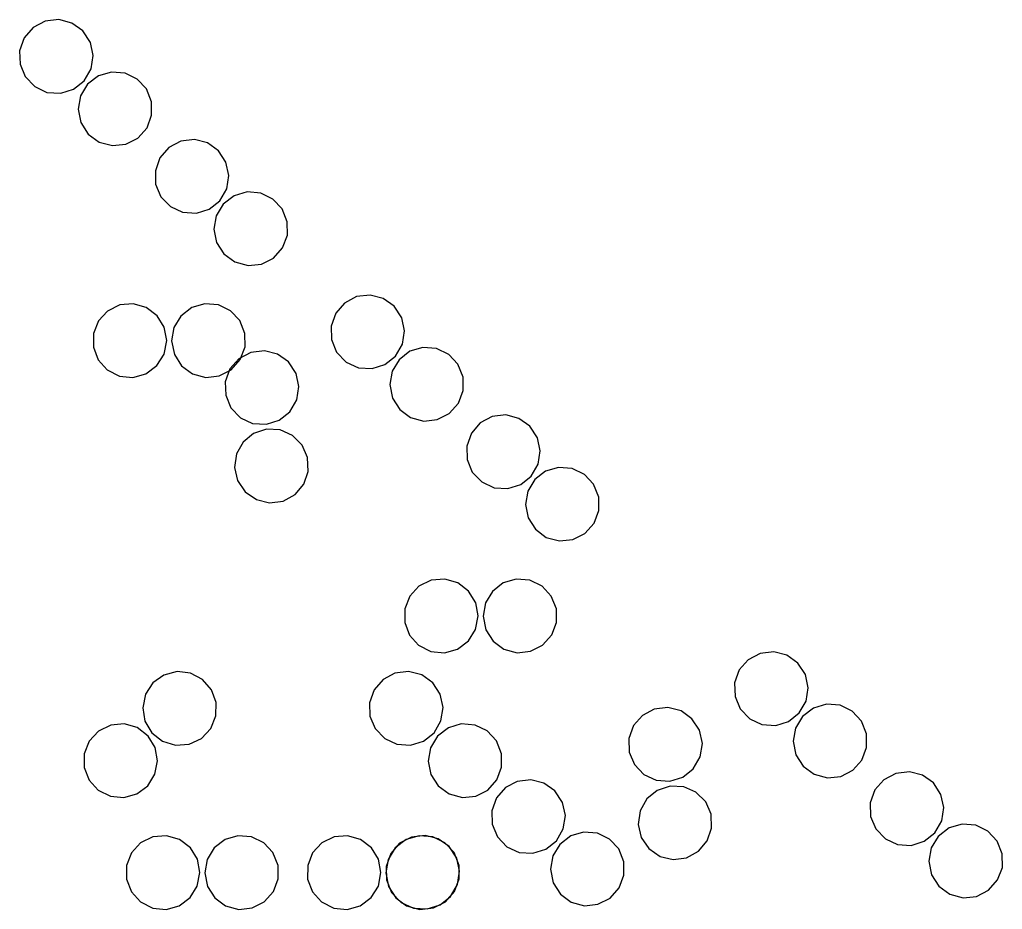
# Model space of a CAD drawing. Header units: metres. Extents: x -382 to 382, y -161 to 360.
# Drawn here: x 206.6 to 339.4, y 186.6 to 306.9 of the extents above; entities that cross this region are included whole.
import ezdxf

# ---------------------------------------------------------------- set-up
doc = ezdxf.new("R2010")
doc.units = ezdxf.units.M

msp = doc.modelspace()

# ---------------------------------------------------------------- linework, layer by layer
for p, q in [((208.38, 305.85, -623.54), (207.19, 304.48, -623.54)), ((209.99, 306.71, -623.54), (208.38, 305.85, -623.54)), ((211.85, 306.93, -623.54), (209.99, 306.71, -623.54)), ((213.61, 306.47, -623.54), (211.85, 306.93, -623.54)), ((215.09, 305.42, -623.54), (213.61, 306.47, -623.54)), ((207.19, 304.48, -623.54), (206.56, 302.72, -623.54)), ((216.12, 303.86, -623.54), (215.09, 305.42, -623.54)), ((216.5, 302.07, -623.54), (216.12, 303.86, -623.54)), ((206.56, 302.72, -623.54), (206.61, 300.9, -623.54)), ((216.21, 300.27, -623.54), (216.5, 302.07, -623.54)), ((206.61, 300.9, -623.54), (207.31, 299.22, -623.54)), ((207.31, 299.22, -623.54), (208.6, 297.87, -623.54)), ((215.27, 298.66, -623.54), (216.21, 300.27, -623.54)), ((217.22, 299.33, -623.54), (215.74, 298.19, -623.54)), ((218.97, 299.85, -623.54), (217.22, 299.33, -623.54)), ((220.83, 299.69, -623.54), (218.97, 299.85, -623.54)), ((222.46, 298.9, -623.54), (220.83, 299.69, -623.54)), ((208.6, 297.87, -623.54), (210.25, 297.1, -623.54)), ((213.85, 297.53, -623.54), (215.27, 298.66, -623.54)), ((215.74, 298.19, -623.54), (214.81, 296.62, -623.54)), ((223.71, 297.56, -623.54), (222.46, 298.9, -623.54)), ((210.25, 297.1, -623.54), (212.11, 296.98, -623.54)), ((212.11, 296.98, -623.54), (213.85, 297.53, -623.54)), ((214.81, 296.62, -623.54), (214.49, 294.83, -623.54)), ((224.4, 295.83, -623.54), (223.71, 297.56, -623.54)), ((224.41, 294.01, -623.54), (224.4, 295.83, -623.54)), ((214.49, 294.83, -623.54), (214.85, 293, -623.54)), ((223.78, 292.3, -623.54), (224.41, 294.01, -623.54)), ((214.85, 293, -623.54), (215.83, 291.46, -623.54)), ((215.83, 291.46, -623.54), (217.3, 290.38, -623.54)), ((222.54, 290.91, -623.54), (223.78, 292.3, -623.54)), ((217.3, 290.38, -623.54), (219.1, 289.89, -623.54)), ((219.1, 289.89, -623.54), (220.91, 290.08, -623.54)), ((220.91, 290.08, -623.54), (222.54, 290.91, -623.54)), ((228.34, 290.49, -623.54), (226.73, 289.63, -623.54)), ((230.19, 290.71, -623.54), (228.34, 290.49, -623.54)), ((231.95, 290.25, -623.54), (230.19, 290.71, -623.54)), ((233.44, 289.2, -623.54), (231.95, 290.25, -623.54)), ((226.73, 289.63, -623.54), (225.53, 288.26, -623.54)), ((234.46, 287.64, -623.54), (233.44, 289.2, -623.54)), ((225.53, 288.26, -623.54), (224.91, 286.5, -623.54)), ((234.84, 285.85, -623.54), (234.46, 287.64, -623.54)), ((224.91, 286.5, -623.54), (224.95, 284.68, -623.54)), ((234.56, 284.05, -623.54), (234.84, 285.85, -623.54)), ((224.95, 284.68, -623.54), (225.65, 282.99, -623.54)), ((233.62, 282.44, -623.54), (234.56, 284.05, -623.54)), ((235.56, 283.11, -623.54), (234.09, 281.97, -623.54)), ((237.31, 283.63, -623.54), (235.56, 283.11, -623.54)), ((239.17, 283.47, -623.54), (237.31, 283.63, -623.54)), ((240.81, 282.67, -623.54), (239.17, 283.47, -623.54)), ((225.65, 282.99, -623.54), (226.94, 281.65, -623.54)), ((232.19, 281.31, -623.54), (233.62, 282.44, -623.54)), ((234.09, 281.97, -623.54), (233.15, 280.4, -623.54)), ((242.05, 281.34, -623.54), (240.81, 282.67, -623.54)), ((226.94, 281.65, -623.54), (228.59, 280.88, -623.54)), ((228.59, 280.88, -623.54), (230.46, 280.76, -623.54)), ((230.46, 280.76, -623.54), (232.19, 281.31, -623.54)), ((233.15, 280.4, -623.54), (232.83, 278.61, -623.54)), ((242.74, 279.61, -623.54), (242.05, 281.34, -623.54)), ((242.76, 277.79, -623.54), (242.74, 279.61, -623.54)), ((232.83, 278.61, -623.54), (233.2, 276.78, -623.54)), ((242.12, 276.08, -623.54), (242.76, 277.79, -623.54)), ((233.2, 276.78, -623.54), (234.18, 275.24, -623.54)), ((234.18, 275.24, -623.54), (235.64, 274.16, -623.54)), ((240.88, 274.69, -623.54), (242.12, 276.08, -623.54)), ((235.64, 274.16, -623.54), (237.44, 273.67, -623.54)), ((237.44, 273.67, -623.54), (239.26, 273.86, -623.54)), ((239.26, 273.86, -623.54), (240.88, 274.69, -623.54)), ((221.92, 268.52, -623.54), (220.11, 268.36, -623.54)), ((223.68, 268.01, -623.54), (221.92, 268.52, -623.54)), ((231.59, 268.51, -623.54), (229.84, 267.99, -623.54)), ((233.45, 268.36, -623.54), (231.59, 268.51, -623.54)), ((250.5, 268.61, -623.54), (249.3, 267.24, -623.54)), ((252.11, 269.47, -623.54), (250.5, 268.61, -623.54)), ((253.96, 269.69, -623.54), (252.11, 269.47, -623.54)), ((255.72, 269.24, -623.54), (253.96, 269.69, -623.54)), ((257.21, 268.18, -623.54), (255.72, 269.24, -623.54)), ((218.44, 267.53, -623.54), (217.2, 266.19, -623.54)), ((220.11, 268.36, -623.54), (218.44, 267.53, -623.54)), ((225.16, 266.89, -623.54), (223.68, 268.01, -623.54)), ((229.84, 267.99, -623.54), (228.37, 266.85, -623.54)), ((235.08, 267.56, -623.54), (233.45, 268.36, -623.54)), ((236.33, 266.23, -623.54), (235.08, 267.56, -623.54)), ((249.3, 267.24, -623.54), (248.67, 265.48, -623.54)), ((258.23, 266.62, -623.54), (257.21, 268.18, -623.54)), ((217.2, 266.19, -623.54), (216.54, 264.49, -623.54)), ((226.11, 265.33, -623.54), (225.16, 266.89, -623.54)), ((228.37, 266.85, -623.54), (227.43, 265.29, -623.54)), ((237.02, 264.5, -623.54), (236.33, 266.23, -623.54)), ((258.61, 264.84, -623.54), (258.23, 266.62, -623.54)), ((216.54, 264.49, -623.54), (216.53, 262.63, -623.54)), ((226.44, 263.54, -623.54), (226.11, 265.33, -623.54)), ((227.43, 265.29, -623.54), (227.11, 263.5, -623.54)), ((237.04, 262.67, -623.54), (237.02, 264.5, -623.54)), ((248.67, 265.48, -623.54), (248.72, 263.66, -623.54)), ((258.33, 263.04, -623.54), (258.61, 264.84, -623.54)), ((226.1, 261.71, -623.54), (226.44, 263.54, -623.54)), ((227.11, 263.5, -623.54), (227.48, 261.67, -623.54)), ((248.72, 263.66, -623.54), (249.42, 261.98, -623.54)), ((216.53, 262.63, -623.54), (217.18, 260.93, -623.54)), ((237.81, 261.94, -623.54), (236.2, 261.08, -623.54)), ((236.4, 260.97, -623.54), (237.04, 262.67, -623.54)), ((239.66, 262.16, -623.54), (237.81, 261.94, -623.54)), ((241.42, 261.7, -623.54), (239.66, 262.16, -623.54)), ((249.42, 261.98, -623.54), (250.71, 260.63, -623.54)), ((257.39, 261.42, -623.54), (258.33, 263.04, -623.54)), ((259.33, 262.09, -623.54), (257.86, 260.95, -623.54)), ((261.08, 262.61, -623.54), (259.33, 262.09, -623.54)), ((262.94, 262.46, -623.54), (261.08, 262.61, -623.54)), ((264.58, 261.66, -623.54), (262.94, 262.46, -623.54)), ((217.18, 260.93, -623.54), (218.4, 259.57, -623.54)), ((225.13, 260.16, -623.54), (226.1, 261.71, -623.54)), ((227.48, 261.67, -623.54), (228.46, 260.13, -623.54)), ((236.2, 261.08, -623.54), (235, 259.71, -623.54)), ((235.16, 259.57, -623.54), (236.4, 260.97, -623.54)), ((242.91, 260.65, -623.54), (241.42, 261.7, -623.54)), ((243.93, 259.09, -623.54), (242.91, 260.65, -623.54)), ((250.71, 260.63, -623.54), (252.36, 259.86, -623.54)), ((255.96, 260.29, -623.54), (257.39, 261.42, -623.54)), ((257.86, 260.95, -623.54), (256.92, 259.39, -623.54)), ((265.82, 260.32, -623.54), (264.58, 261.66, -623.54)), ((218.4, 259.57, -623.54), (220.07, 258.73, -623.54)), ((223.64, 259.05, -623.54), (225.13, 260.16, -623.54)), ((228.46, 260.13, -623.54), (229.92, 259.05, -623.54)), ((233.53, 258.75, -623.54), (235.16, 259.57, -623.54)), ((235, 259.71, -623.54), (234.37, 257.95, -623.54)), ((252.36, 259.86, -623.54), (254.22, 259.74, -623.54)), ((254.22, 259.74, -623.54), (255.96, 260.29, -623.54)), ((256.92, 259.39, -623.54), (256.6, 257.59, -623.54)), ((266.51, 258.59, -623.54), (265.82, 260.32, -623.54)), ((220.07, 258.73, -623.54), (221.88, 258.56, -623.54)), ((221.88, 258.56, -623.54), (223.64, 259.05, -623.54)), ((229.92, 259.05, -623.54), (231.72, 258.56, -623.54)), ((231.72, 258.56, -623.54), (233.53, 258.75, -623.54)), ((234.37, 257.95, -623.54), (234.42, 256.13, -623.54)), ((244.31, 257.31, -623.54), (243.93, 259.09, -623.54)), ((266.53, 256.77, -623.54), (266.51, 258.59, -623.54)), ((244.03, 255.51, -623.54), (244.31, 257.31, -623.54)), ((256.6, 257.59, -623.54), (256.97, 255.76, -623.54)), ((265.89, 255.06, -623.54), (266.53, 256.77, -623.54)), ((234.42, 256.13, -623.54), (235.12, 254.45, -623.54)), ((243.09, 253.89, -623.54), (244.03, 255.51, -623.54)), ((256.97, 255.76, -623.54), (257.95, 254.23, -623.54)), ((235.12, 254.45, -623.54), (236.41, 253.1, -623.54)), ((241.66, 252.76, -623.54), (243.09, 253.89, -623.54)), ((257.95, 254.23, -623.54), (259.41, 253.14, -623.54)), ((264.65, 253.67, -623.54), (265.89, 255.06, -623.54)), ((236.41, 253.1, -623.54), (238.06, 252.33, -623.54)), ((239.92, 252.21, -623.54), (241.66, 252.76, -623.54)), ((259.41, 253.14, -623.54), (261.21, 252.65, -623.54)), ((261.21, 252.65, -623.54), (263.02, 252.84, -623.54)), ((263.02, 252.84, -623.54), (264.65, 253.67, -623.54)), ((270.45, 253.25, -623.54), (268.84, 252.39, -623.54)), ((272.3, 253.47, -623.54), (270.45, 253.25, -623.54)), ((274.07, 253.01, -623.54), (272.3, 253.47, -623.54)), ((275.55, 251.96, -623.54), (274.07, 253.01, -623.54)), ((238.06, 252.33, -623.54), (239.92, 252.21, -623.54)), ((239.96, 251.54, -623.54), (238.19, 250.96, -623.54)), ((241.78, 251.45, -623.54), (239.96, 251.54, -623.54)), ((243.45, 250.71, -623.54), (241.78, 251.45, -623.54)), ((268.84, 252.39, -623.54), (267.65, 251.02, -623.54)), ((276.58, 250.4, -623.54), (275.55, 251.96, -623.54)), ((238.19, 250.96, -623.54), (236.79, 249.8, -623.54)), ((244.76, 249.38, -623.54), (243.45, 250.71, -623.54)), ((267.65, 251.02, -623.54), (267.02, 249.26, -623.54)), ((276.96, 248.62, -623.54), (276.58, 250.4, -623.54)), ((236.79, 249.8, -623.54), (235.89, 248.21, -623.54)), ((245.49, 247.71, -623.54), (244.76, 249.38, -623.54)), ((267.02, 249.26, -623.54), (267.07, 247.44, -623.54)), ((276.67, 246.82, -623.54), (276.96, 248.62, -623.54)), ((235.89, 248.21, -623.54), (235.62, 246.36, -623.54)), ((245.56, 245.85, -623.54), (245.49, 247.71, -623.54)), ((267.07, 247.44, -623.54), (267.77, 245.76, -623.54)), ((235.62, 246.36, -623.54), (236.03, 244.59, -623.54)), ((244.97, 244.13, -623.54), (245.56, 245.85, -623.54)), ((275.73, 245.2, -623.54), (276.67, 246.82, -623.54)), ((277.68, 245.87, -623.54), (276.2, 244.73, -623.54)), ((279.42, 246.39, -623.54), (277.68, 245.87, -623.54)), ((281.28, 246.23, -623.54), (279.42, 246.39, -623.54)), ((282.92, 245.44, -623.54), (281.28, 246.23, -623.54)), ((236.03, 244.59, -623.54), (237.06, 243.08, -623.54)), ((267.77, 245.76, -623.54), (269.06, 244.41, -623.54)), ((274.31, 244.07, -623.54), (275.73, 245.2, -623.54)), ((276.2, 244.73, -623.54), (275.26, 243.17, -623.54)), ((284.16, 244.1, -623.54), (282.92, 245.44, -623.54)), ((243.8, 242.73, -623.54), (244.97, 244.13, -623.54)), ((269.06, 244.41, -623.54), (270.71, 243.64, -623.54)), ((270.71, 243.64, -623.54), (272.57, 243.52, -623.54)), ((272.57, 243.52, -623.54), (274.31, 244.07, -623.54)), ((275.26, 243.17, -623.54), (274.95, 241.37, -623.54)), ((284.86, 242.37, -623.54), (284.16, 244.1, -623.54)), ((237.06, 243.08, -623.54), (238.59, 242.02, -623.54)), ((238.59, 242.02, -623.54), (240.36, 241.59, -623.54)), ((242.17, 241.83, -623.54), (243.8, 242.73, -623.54)), ((284.87, 240.55, -623.54), (284.86, 242.37, -623.54)), ((240.36, 241.59, -623.54), (242.17, 241.83, -623.54)), ((274.95, 241.37, -623.54), (275.31, 239.54, -623.54)), ((284.23, 238.84, -623.54), (284.87, 240.55, -623.54)), ((275.31, 239.54, -623.54), (276.29, 238.01, -623.54)), ((276.29, 238.01, -623.54), (277.76, 236.92, -623.54)), ((282.99, 237.45, -623.54), (284.23, 238.84, -623.54)), ((277.76, 236.92, -623.54), (279.56, 236.43, -623.54)), ((279.56, 236.43, -623.54), (281.37, 236.62, -623.54)), ((281.37, 236.62, -623.54), (282.99, 237.45, -623.54)), ((264.04, 231.28, -623.54), (262.22, 231.12, -623.54)), ((265.79, 230.78, -623.54), (264.04, 231.28, -623.54)), ((273.7, 231.27, -623.54), (271.95, 230.76, -623.54)), ((275.56, 231.12, -623.54), (273.7, 231.27, -623.54)), ((260.55, 230.3, -623.54), (259.32, 228.95, -623.54)), ((262.22, 231.12, -623.54), (260.55, 230.3, -623.54)), ((267.27, 229.65, -623.54), (265.79, 230.78, -623.54)), ((271.95, 230.76, -623.54), (270.48, 229.61, -623.54)), ((277.2, 230.32, -623.54), (275.56, 231.12, -623.54)), ((278.44, 228.99, -623.54), (277.2, 230.32, -623.54)), ((259.32, 228.95, -623.54), (258.65, 227.26, -623.54)), ((268.23, 228.09, -623.54), (267.27, 229.65, -623.54)), ((270.48, 229.61, -623.54), (269.54, 228.05, -623.54)), ((279.13, 227.26, -623.54), (278.44, 228.99, -623.54)), ((258.65, 227.26, -623.54), (258.64, 225.39, -623.54)), ((268.56, 226.3, -623.54), (268.23, 228.09, -623.54)), ((269.54, 228.05, -623.54), (269.22, 226.26, -623.54)), ((279.15, 225.43, -623.54), (279.13, 227.26, -623.54)), ((268.21, 224.47, -623.54), (268.56, 226.3, -623.54)), ((269.22, 226.26, -623.54), (269.59, 224.43, -623.54)), ((258.64, 225.39, -623.54), (259.29, 223.69, -623.54)), ((278.51, 223.73, -623.54), (279.15, 225.43, -623.54)), ((259.29, 223.69, -623.54), (260.51, 222.34, -623.54)), ((267.24, 222.92, -623.54), (268.21, 224.47, -623.54)), ((269.59, 224.43, -623.54), (270.57, 222.89, -623.54)), ((277.27, 222.34, -623.54), (278.51, 223.73, -623.54)), ((260.51, 222.34, -623.54), (262.18, 221.5, -623.54)), ((265.75, 221.81, -623.54), (267.24, 222.92, -623.54)), ((270.57, 222.89, -623.54), (272.03, 221.81, -623.54)), ((275.65, 221.51, -623.54), (277.27, 222.34, -623.54)), ((262.18, 221.5, -623.54), (263.99, 221.32, -623.54)), ((263.99, 221.32, -623.54), (265.75, 221.81, -623.54)), ((272.03, 221.81, -623.54), (273.83, 221.32, -623.54)), ((273.83, 221.32, -623.54), (275.65, 221.51, -623.54)), ((306.67, 221.22, -623.54), (305.06, 220.37, -623.54)), ((308.52, 221.44, -623.54), (306.67, 221.22, -623.54)), ((310.29, 220.99, -623.54), (308.52, 221.44, -623.54)), ((311.77, 219.93, -623.54), (310.29, 220.99, -623.54)), ((305.06, 220.37, -623.54), (303.87, 218.99, -623.54)), ((312.8, 218.37, -623.54), (311.77, 219.93, -623.54)), ((226.05, 218.3, -623.54), (224.57, 217.23, -623.54)), ((227.85, 218.77, -623.54), (226.05, 218.3, -623.54)), ((229.66, 218.57, -623.54), (227.85, 218.77, -623.54)), ((231.28, 217.72, -623.54), (229.66, 218.57, -623.54)), ((257.31, 218.55, -623.54), (255.7, 217.7, -623.54)), ((259.16, 218.77, -623.54), (257.31, 218.55, -623.54)), ((260.93, 218.32, -623.54), (259.16, 218.77, -623.54)), ((262.41, 217.26, -623.54), (260.93, 218.32, -623.54)), ((303.87, 218.99, -623.54), (303.24, 217.23, -623.54)), ((313.18, 216.59, -623.54), (312.8, 218.37, -623.54)), ((224.57, 217.23, -623.54), (223.58, 215.7, -623.54)), ((232.51, 216.32, -623.54), (231.28, 217.72, -623.54)), ((255.7, 217.7, -623.54), (254.51, 216.32, -623.54)), ((263.44, 215.7, -623.54), (262.41, 217.26, -623.54)), ((303.24, 217.23, -623.54), (303.29, 215.41, -623.54)), ((223.58, 215.7, -623.54), (223.2, 213.87, -623.54)), ((233.13, 214.61, -623.54), (232.51, 216.32, -623.54)), ((254.51, 216.32, -623.54), (253.88, 214.56, -623.54)), ((263.82, 213.92, -623.54), (263.44, 215.7, -623.54)), ((303.29, 215.41, -623.54), (303.99, 213.73, -623.54)), ((312.89, 214.79, -623.54), (313.18, 216.59, -623.54)), ((233.1, 212.79, -623.54), (233.13, 214.61, -623.54)), ((253.88, 214.56, -623.54), (253.93, 212.74, -623.54)), ((311.95, 213.18, -623.54), (312.89, 214.79, -623.54)), ((315.64, 214.36, -623.54), (313.9, 213.84, -623.54)), ((317.5, 214.21, -623.54), (315.64, 214.36, -623.54)), ((319.14, 213.41, -623.54), (317.5, 214.21, -623.54)), ((223.2, 213.87, -623.54), (223.5, 212.08, -623.54)), ((232.39, 211.06, -623.54), (233.1, 212.79, -623.54)), ((253.93, 212.74, -623.54), (254.62, 211.06, -623.54)), ((263.53, 212.12, -623.54), (263.82, 213.92, -623.54)), ((290.76, 212.83, -623.54), (289.57, 211.46, -623.54)), ((292.37, 213.69, -623.54), (290.76, 212.83, -623.54)), ((294.22, 213.91, -623.54), (292.37, 213.69, -623.54)), ((295.99, 213.46, -623.54), (294.22, 213.91, -623.54)), ((297.47, 212.4, -623.54), (295.99, 213.46, -623.54)), ((303.99, 213.73, -623.54), (305.28, 212.38, -623.54)), ((310.53, 212.04, -623.54), (311.95, 213.18, -623.54)), ((312.42, 212.7, -623.54), (311.49, 211.14, -623.54)), ((313.9, 213.84, -623.54), (312.42, 212.7, -623.54)), ((320.39, 212.08, -623.54), (319.14, 213.41, -623.54)), ((218.87, 211.54, -623.54), (217.2, 210.71, -623.54)), ((220.68, 211.7, -623.54), (218.87, 211.54, -623.54)), ((222.44, 211.19, -623.54), (220.68, 211.7, -623.54)), ((223.5, 212.08, -623.54), (224.45, 210.47, -623.54)), ((262.59, 210.51, -623.54), (263.53, 212.12, -623.54)), ((266.28, 211.69, -623.54), (264.54, 211.17, -623.54)), ((268.14, 211.54, -623.54), (266.28, 211.69, -623.54)), ((269.78, 210.74, -623.54), (268.14, 211.54, -623.54)), ((289.57, 211.46, -623.54), (288.94, 209.7, -623.54)), ((298.5, 210.84, -623.54), (297.47, 212.4, -623.54)), ((305.28, 212.38, -623.54), (306.93, 211.61, -623.54)), ((306.93, 211.61, -623.54), (308.79, 211.49, -623.54)), ((308.79, 211.49, -623.54), (310.53, 212.04, -623.54)), ((321.08, 210.34, -623.54), (320.39, 212.08, -623.54)), ((217.2, 210.71, -623.54), (215.97, 209.37, -623.54)), ((223.92, 210.06, -623.54), (222.44, 211.19, -623.54)), ((224.87, 208.51, -623.54), (223.92, 210.06, -623.54)), ((224.45, 210.47, -623.54), (225.89, 209.35, -623.54)), ((231.13, 209.74, -623.54), (232.39, 211.06, -623.54)), ((254.62, 211.06, -623.54), (255.92, 209.71, -623.54)), ((261.17, 209.37, -623.54), (262.59, 210.51, -623.54)), ((263.06, 210.03, -623.54), (262.12, 208.47, -623.54)), ((264.54, 211.17, -623.54), (263.06, 210.03, -623.54)), ((271.02, 209.41, -623.54), (269.78, 210.74, -623.54)), ((298.88, 209.06, -623.54), (298.5, 210.84, -623.54)), ((311.49, 211.14, -623.54), (311.17, 209.34, -623.54)), ((321.09, 208.52, -623.54), (321.08, 210.34, -623.54)), ((215.97, 209.37, -623.54), (215.3, 207.67, -623.54)), ((225.89, 209.35, -623.54), (227.63, 208.82, -623.54)), ((227.63, 208.82, -623.54), (229.49, 208.95, -623.54)), ((229.49, 208.95, -623.54), (231.13, 209.74, -623.54)), ((255.92, 209.71, -623.54), (257.57, 208.94, -623.54)), ((257.57, 208.94, -623.54), (259.43, 208.82, -623.54)), ((259.43, 208.82, -623.54), (261.17, 209.37, -623.54)), ((271.72, 207.67, -623.54), (271.02, 209.41, -623.54)), ((288.94, 209.7, -623.54), (288.99, 207.88, -623.54)), ((298.59, 207.26, -623.54), (298.88, 209.06, -623.54)), ((311.17, 209.34, -623.54), (311.53, 207.51, -623.54)), ((215.3, 207.67, -623.54), (215.29, 205.81, -623.54)), ((225.21, 206.72, -623.54), (224.87, 208.51, -623.54)), ((262.12, 208.47, -623.54), (261.81, 206.67, -623.54)), ((271.73, 205.85, -623.54), (271.72, 207.67, -623.54)), ((288.99, 207.88, -623.54), (289.69, 206.2, -623.54)), ((311.53, 207.51, -623.54), (312.51, 205.98, -623.54)), ((320.46, 206.81, -623.54), (321.09, 208.52, -623.54)), ((224.86, 204.89, -623.54), (225.21, 206.72, -623.54)), ((261.81, 206.67, -623.54), (262.17, 204.84, -623.54)), ((289.69, 206.2, -623.54), (290.98, 204.85, -623.54)), ((297.65, 205.64, -623.54), (298.59, 207.26, -623.54)), ((312.51, 205.98, -623.54), (313.98, 204.89, -623.54)), ((319.21, 205.42, -623.54), (320.46, 206.81, -623.54)), ((215.29, 205.81, -623.54), (215.94, 204.11, -623.54)), ((223.89, 203.34, -623.54), (224.86, 204.89, -623.54)), ((262.17, 204.84, -623.54), (263.15, 203.31, -623.54)), ((271.09, 204.14, -623.54), (271.73, 205.85, -623.54)), ((290.98, 204.85, -623.54), (292.63, 204.08, -623.54)), ((296.23, 204.51, -623.54), (297.65, 205.64, -623.54)), ((313.98, 204.89, -623.54), (315.78, 204.4, -623.54)), ((317.59, 204.59, -623.54), (319.21, 205.42, -623.54)), ((325.02, 205, -623.54), (323.41, 204.14, -623.54)), ((326.87, 205.22, -623.54), (325.02, 205, -623.54)), ((328.63, 204.77, -623.54), (326.87, 205.22, -623.54)), ((330.12, 203.71, -623.54), (328.63, 204.77, -623.54)), ((215.94, 204.11, -623.54), (217.16, 202.75, -623.54)), ((222.4, 202.22, -623.54), (223.89, 203.34, -623.54)), ((263.15, 203.31, -623.54), (264.62, 202.22, -623.54)), ((269.85, 202.75, -623.54), (271.09, 204.14, -623.54)), ((273.84, 203.93, -623.54), (272.24, 203.08, -623.54)), ((275.7, 204.15, -623.54), (273.84, 203.93, -623.54)), ((277.46, 203.7, -623.54), (275.7, 204.15, -623.54)), ((278.94, 202.64, -623.54), (277.46, 203.7, -623.54)), ((292.63, 204.08, -623.54), (294.49, 203.96, -623.54)), ((294.49, 203.96, -623.54), (296.23, 204.51, -623.54)), ((315.78, 204.4, -623.54), (317.59, 204.59, -623.54)), ((323.41, 204.14, -623.54), (322.21, 202.77, -623.54)), ((331.14, 202.15, -623.54), (330.12, 203.71, -623.54)), ((217.16, 202.75, -623.54), (218.83, 201.91, -623.54)), ((220.64, 201.74, -623.54), (222.4, 202.22, -623.54)), ((264.62, 202.22, -623.54), (266.42, 201.73, -623.54)), ((268.23, 201.92, -623.54), (269.85, 202.75, -623.54)), ((272.24, 203.08, -623.54), (271.04, 201.7, -623.54)), ((279.97, 201.08, -623.54), (278.94, 202.64, -623.54)), ((292.76, 202.71, -623.54), (291.35, 201.55, -623.54)), ((294.53, 203.29, -623.54), (292.76, 202.71, -623.54)), ((296.35, 203.2, -623.54), (294.53, 203.29, -623.54)), ((298.01, 202.46, -623.54), (296.35, 203.2, -623.54)), ((299.33, 201.14, -623.54), (298.01, 202.46, -623.54)), ((322.21, 202.77, -623.54), (321.58, 201.01, -623.54)), ((331.52, 200.37, -623.54), (331.14, 202.15, -623.54)), ((218.83, 201.91, -623.54), (220.64, 201.74, -623.54)), ((266.42, 201.73, -623.54), (268.23, 201.92, -623.54)), ((271.04, 201.7, -623.54), (270.41, 199.94, -623.54)), ((280.35, 199.3, -623.54), (279.97, 201.08, -623.54)), ((291.35, 201.55, -623.54), (290.46, 199.96, -623.54)), ((300.05, 199.47, -623.54), (299.33, 201.14, -623.54)), ((321.58, 201.01, -623.54), (321.63, 199.19, -623.54)), ((270.41, 199.94, -623.54), (270.46, 198.12, -623.54)), ((290.46, 199.96, -623.54), (290.19, 198.11, -623.54)), ((300.13, 197.6, -623.54), (300.05, 199.47, -623.54)), ((331.24, 198.57, -623.54), (331.52, 200.37, -623.54)), ((270.46, 198.12, -623.54), (271.16, 196.44, -623.54)), ((280.06, 197.5, -623.54), (280.35, 199.3, -623.54)), ((290.19, 198.11, -623.54), (290.6, 196.34, -623.54)), ((321.63, 199.19, -623.54), (322.33, 197.51, -623.54)), ((330.3, 196.95, -623.54), (331.24, 198.57, -623.54)), ((333.99, 198.14, -623.54), (332.24, 197.62, -623.54)), ((335.85, 197.99, -623.54), (333.99, 198.14, -623.54)), ((279.13, 195.89, -623.54), (280.06, 197.5, -623.54)), ((282.82, 197.07, -623.54), (281.07, 196.55, -623.54)), ((284.68, 196.92, -623.54), (282.82, 197.07, -623.54)), ((286.31, 196.12, -623.54), (284.68, 196.92, -623.54)), ((299.54, 195.88, -623.54), (300.13, 197.6, -623.54)), ((322.33, 197.51, -623.54), (323.62, 196.16, -623.54)), ((328.87, 195.82, -623.54), (330.3, 196.95, -623.54)), ((332.24, 197.62, -623.54), (330.77, 196.48, -623.54)), ((337.49, 197.19, -623.54), (335.85, 197.99, -623.54)), ((338.73, 195.85, -623.54), (337.49, 197.19, -623.54)), ((222.92, 195.6, -623.54), (221.69, 194.25, -623.54)), ((224.59, 196.42, -623.54), (222.92, 195.6, -623.54)), ((226.41, 196.58, -623.54), (224.59, 196.42, -623.54)), ((228.16, 196.08, -623.54), (226.41, 196.58, -623.54)), ((229.65, 194.95, -623.54), (228.16, 196.08, -623.54)), ((234.33, 196.06, -623.54), (232.85, 194.92, -623.54)), ((236.07, 196.58, -623.54), (234.33, 196.06, -623.54)), ((237.93, 196.42, -623.54), (236.07, 196.58, -623.54)), ((239.57, 195.62, -623.54), (237.93, 196.42, -623.54)), ((240.81, 194.29, -623.54), (239.57, 195.62, -623.54)), ((247.41, 195.6, -623.54), (246.18, 194.25, -623.54)), ((249.08, 196.42, -623.54), (247.41, 195.6, -623.54)), ((250.9, 196.58, -623.54), (249.08, 196.42, -623.54)), ((252.65, 196.08, -623.54), (250.9, 196.58, -623.54)), ((254.13, 194.95, -623.54), (252.65, 196.08, -623.54)), ((257.94, 195.55, -623.54), (256.74, 194.17, -623.54)), ((258.81, 196.06, -623.54), (257.34, 194.92, -623.54)), ((259.54, 196.4, -623.54), (257.94, 195.55, -623.54)), ((260.56, 196.58, -623.54), (258.81, 196.06, -623.54)), ((261.4, 196.62, -623.54), (259.54, 196.4, -623.54)), ((262.42, 196.42, -623.54), (260.56, 196.58, -623.54)), ((263.16, 196.17, -623.54), (261.4, 196.62, -623.54)), ((264.06, 195.62, -623.54), (262.42, 196.42, -623.54)), ((264.64, 195.11, -623.54), (263.16, 196.17, -623.54)), ((265.3, 194.29, -623.54), (264.06, 195.62, -623.54)), ((271.16, 196.44, -623.54), (272.45, 195.09, -623.54)), ((277.7, 194.75, -623.54), (279.13, 195.89, -623.54)), ((279.6, 195.41, -623.54), (278.66, 193.85, -623.54)), ((281.07, 196.55, -623.54), (279.6, 195.41, -623.54)), ((287.56, 194.79, -623.54), (286.31, 196.12, -623.54)), ((290.6, 196.34, -623.54), (291.62, 194.83, -623.54)), ((298.37, 194.48, -623.54), (299.54, 195.88, -623.54)), ((323.62, 196.16, -623.54), (325.27, 195.39, -623.54)), ((325.27, 195.39, -623.54), (327.13, 195.27, -623.54)), ((327.13, 195.27, -623.54), (328.87, 195.82, -623.54)), ((330.77, 196.48, -623.54), (329.83, 194.92, -623.54)), ((339.42, 194.12, -623.54), (338.73, 195.85, -623.54)), ((221.69, 194.25, -623.54), (221.02, 192.56, -623.54)), ((230.6, 193.4, -623.54), (229.65, 194.95, -623.54)), ((232.85, 194.92, -623.54), (231.91, 193.35, -623.54)), ((241.5, 192.56, -623.54), (240.81, 194.29, -623.54)), ((246.18, 194.25, -623.54), (245.51, 192.56, -623.54)), ((255.08, 193.4, -623.54), (254.13, 194.95, -623.54)), ((256.74, 194.17, -623.54), (256.11, 192.41, -623.54)), ((257.34, 194.92, -623.54), (256.4, 193.35, -623.54)), ((265.67, 193.55, -623.54), (264.64, 195.11, -623.54)), ((265.99, 192.56, -623.54), (265.3, 194.29, -623.54)), ((272.45, 195.09, -623.54), (274.1, 194.32, -623.54)), ((274.1, 194.32, -623.54), (275.96, 194.2, -623.54)), ((275.96, 194.2, -623.54), (277.7, 194.75, -623.54)), ((288.25, 193.05, -623.54), (287.56, 194.79, -623.54)), ((291.62, 194.83, -623.54), (293.15, 193.77, -623.54)), ((296.73, 193.58, -623.54), (298.37, 194.48, -623.54)), ((329.83, 194.92, -623.54), (329.51, 193.12, -623.54)), ((339.44, 192.3, -623.54), (339.42, 194.12, -623.54)), ((230.93, 191.6, -623.54), (230.6, 193.4, -623.54)), ((231.91, 193.35, -623.54), (231.6, 191.56, -623.54)), ((255.42, 191.6, -623.54), (255.08, 193.4, -623.54)), ((256.4, 193.35, -623.54), (256.08, 191.56, -623.54)), ((266.05, 191.77, -623.54), (265.67, 193.55, -623.54)), ((278.66, 193.85, -623.54), (278.34, 192.05, -623.54)), ((288.27, 191.23, -623.54), (288.25, 193.05, -623.54)), ((293.15, 193.77, -623.54), (294.93, 193.34, -623.54)), ((294.93, 193.34, -623.54), (296.73, 193.58, -623.54)), ((329.51, 193.12, -623.54), (329.88, 191.29, -623.54)), ((221.02, 192.56, -623.54), (221.01, 190.69, -623.54)), ((230.58, 189.77, -623.54), (230.93, 191.6, -623.54)), ((231.6, 191.56, -623.54), (231.96, 189.73, -623.54)), ((241.52, 190.74, -623.54), (241.5, 192.56, -623.54)), ((245.51, 192.56, -623.54), (245.5, 190.69, -623.54)), ((255.07, 189.77, -623.54), (255.42, 191.6, -623.54)), ((256.08, 191.56, -623.54), (256.45, 189.73, -623.54)), ((256.11, 192.41, -623.54), (256.16, 190.59, -623.54)), ((265.76, 189.97, -623.54), (266.05, 191.77, -623.54)), ((266.01, 190.74, -623.54), (265.99, 192.56, -623.54)), ((278.34, 192.05, -623.54), (278.71, 190.22, -623.54)), ((338.8, 190.59, -623.54), (339.44, 192.3, -623.54)), ((221.01, 190.69, -623.54), (221.67, 188.99, -623.54)), ((240.88, 189.03, -623.54), (241.52, 190.74, -623.54)), ((245.5, 190.69, -623.54), (246.15, 188.99, -623.54)), ((256.16, 190.59, -623.54), (256.86, 188.91, -623.54)), ((265.37, 189.03, -623.54), (266.01, 190.74, -623.54)), ((278.71, 190.22, -623.54), (279.69, 188.69, -623.54)), ((287.63, 189.53, -623.54), (288.27, 191.23, -623.54)), ((329.88, 191.29, -623.54), (330.86, 189.76, -623.54)), ((337.56, 189.2, -623.54), (338.8, 190.59, -623.54)), ((221.67, 188.99, -623.54), (222.89, 187.64, -623.54)), ((229.62, 188.23, -623.54), (230.58, 189.77, -623.54)), ((231.96, 189.73, -623.54), (232.94, 188.19, -623.54)), ((239.64, 187.64, -623.54), (240.88, 189.03, -623.54)), ((246.15, 188.99, -623.54), (247.37, 187.64, -623.54)), ((254.1, 188.23, -623.54), (255.07, 189.77, -623.54)), ((256.45, 189.73, -623.54), (257.43, 188.19, -623.54)), ((256.86, 188.91, -623.54), (258.15, 187.56, -623.54)), ((264.13, 187.64, -623.54), (265.37, 189.03, -623.54)), ((264.83, 188.36, -623.54), (265.76, 189.97, -623.54)), ((279.69, 188.69, -623.54), (281.15, 187.6, -623.54)), ((286.39, 188.13, -623.54), (287.63, 189.53, -623.54)), ((330.86, 189.76, -623.54), (332.32, 188.67, -623.54)), ((335.93, 188.37, -623.54), (337.56, 189.2, -623.54)), ((222.89, 187.64, -623.54), (224.55, 186.8, -623.54)), ((228.12, 187.11, -623.54), (229.62, 188.23, -623.54)), ((232.94, 188.19, -623.54), (234.41, 187.11, -623.54)), ((238.02, 186.81, -623.54), (239.64, 187.64, -623.54)), ((247.37, 187.64, -623.54), (249.04, 186.8, -623.54)), ((252.61, 187.11, -623.54), (254.1, 188.23, -623.54)), ((257.43, 188.19, -623.54), (258.89, 187.11, -623.54)), ((258.15, 187.56, -623.54), (259.8, 186.79, -623.54)), ((262.51, 186.81, -623.54), (264.13, 187.64, -623.54)), ((263.4, 187.22, -623.54), (264.83, 188.36, -623.54)), ((281.15, 187.6, -623.54), (282.95, 187.11, -623.54)), ((284.76, 187.31, -623.54), (286.39, 188.13, -623.54)), ((332.32, 188.67, -623.54), (334.12, 188.18, -623.54)), ((334.12, 188.18, -623.54), (335.93, 188.37, -623.54)), ((224.55, 186.8, -623.54), (226.37, 186.62, -623.54)), ((226.37, 186.62, -623.54), (228.12, 187.11, -623.54)), ((234.41, 187.11, -623.54), (236.21, 186.62, -623.54)), ((236.21, 186.62, -623.54), (238.02, 186.81, -623.54)), ((249.04, 186.8, -623.54), (250.85, 186.62, -623.54)), ((250.85, 186.62, -623.54), (252.61, 187.11, -623.54)), ((258.89, 187.11, -623.54), (260.69, 186.62, -623.54)), ((259.8, 186.79, -623.54), (261.66, 186.67, -623.54)), ((260.69, 186.62, -623.54), (262.51, 186.81, -623.54)), ((261.66, 186.67, -623.54), (263.4, 187.22, -623.54)), ((282.95, 187.11, -623.54), (284.76, 187.31, -623.54))]:
    msp.add_line(p, q)

doc.saveas('drawing.dxf')
